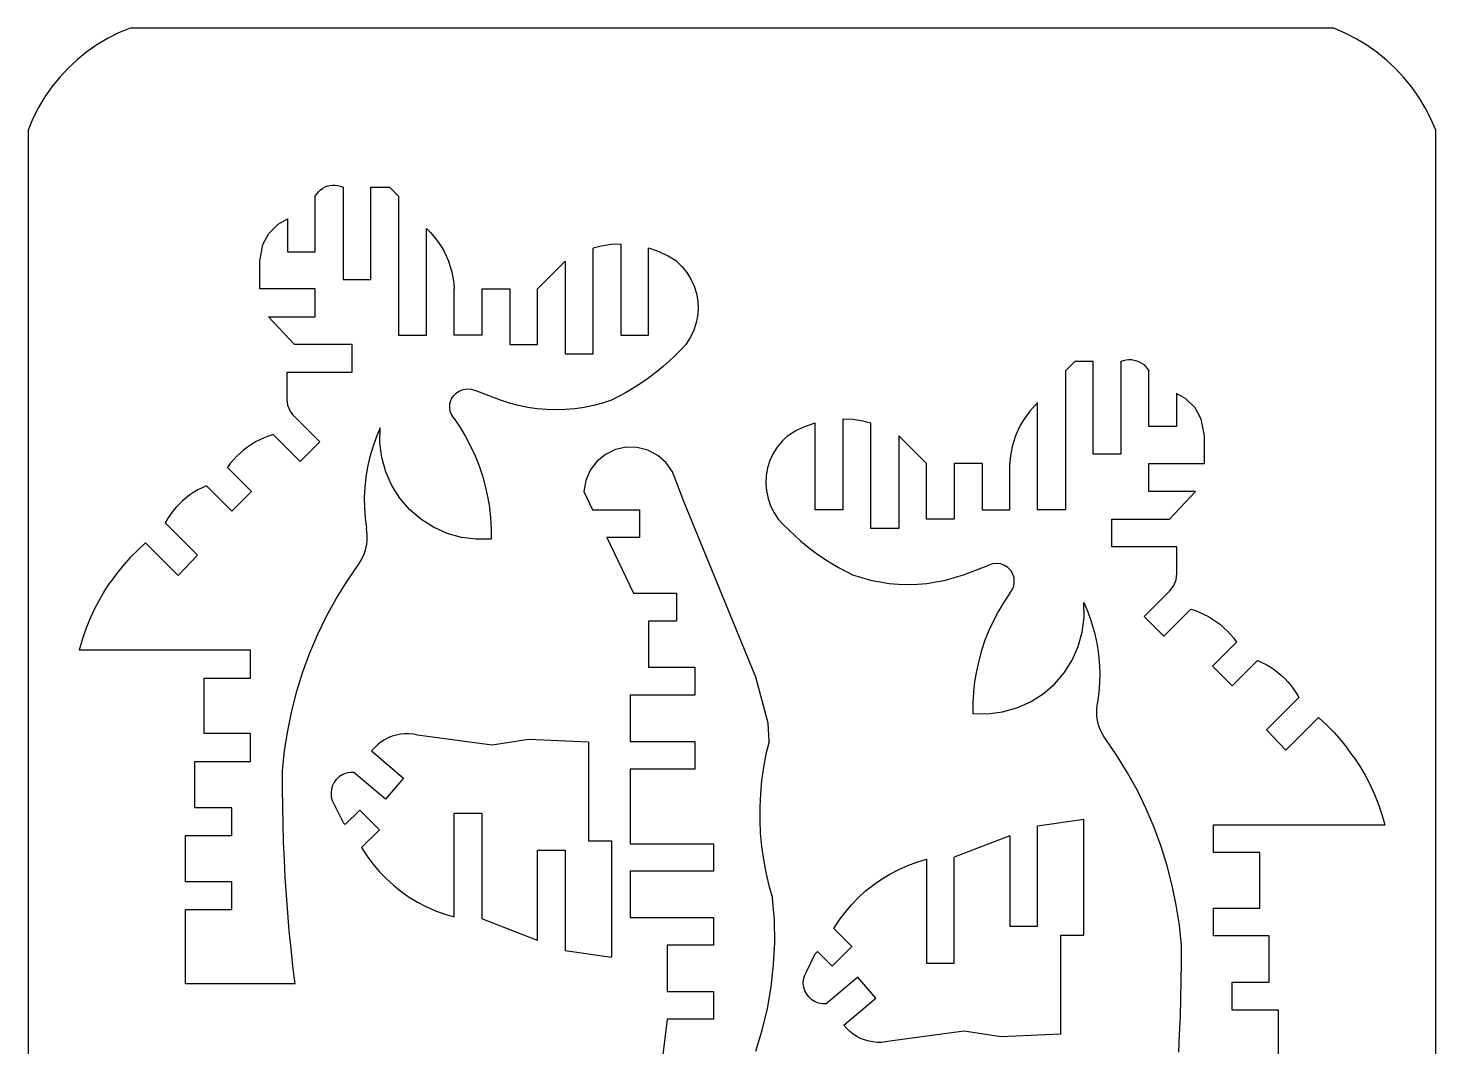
# Model space of a CAD drawing. Extents: x -4.72 to 4.72, y -4.2 to 4.2.
# Drawn here: x -4.724 to -1.829, y 2.067 to 4.162 of the extents above; entities that cross this region are included whole.
import ezdxf

# ---------------------------------------------------------------- set-up
doc = ezdxf.new("R2010")
doc.units = 0
doc.header["$MEASUREMENT"] = 0
doc.layers.get('0').update_dxf_attribs({"linetype": 'CONTINUOUS'})

msp = doc.modelspace()

# ---------------------------------------------------------------- linework, layer by layer
for p, q in [((-4.561, 4.1411), (-4.5829, 4.1281)), ((-4.5383, 4.1526), (-4.561, 4.1411)), ((-4.5148, 4.1624), (-4.5383, 4.1526)), ((-2.0383, 4.1624), (-4.5148, 4.1624)), ((-2.015, 4.1523), (-2.0383, 4.1624)), ((-1.9925, 4.1407), (-2.015, 4.1523)), ((-4.6037, 4.1135), (-4.6235, 4.0975)), ((-4.5829, 4.1281), (-4.6037, 4.1135)), ((-1.9707, 4.1275), (-1.9925, 4.1407)), ((-1.95, 4.1129), (-1.9707, 4.1275)), ((-1.9303, 4.0969), (-1.95, 4.1129)), ((-4.6235, 4.0975), (-4.6421, 4.0802)), ((-1.9117, 4.0795), (-1.9303, 4.0969)), ((-4.6595, 4.0615), (-4.6755, 4.0418)), ((-4.6421, 4.0802), (-4.6595, 4.0615)), ((-1.8944, 4.061), (-1.9117, 4.0795)), ((-1.8783, 4.0412), (-1.8944, 4.061)), ((-4.6755, 4.0418), (-4.69, 4.0209)), ((-1.8637, 4.0205), (-1.8783, 4.0412)), ((-4.7031, 3.999), (-4.7146, 3.9763)), ((-4.69, 4.0209), (-4.7031, 3.999)), ((-1.8505, 3.9988), (-1.8637, 4.0205)), ((-1.8389, 3.9762), (-1.8505, 3.9988)), ((-4.7146, 3.9763), (-4.7244, 3.9529)), ((-1.8288, 3.9529), (-1.8389, 3.9762)), ((-4.7244, 3.9529), (-4.7244, -3.991)), ((-1.8288, -3.991), (-1.8288, 3.9529)), ((-4.1309, 3.8213), (-4.1275, 3.8256)), ((-4.1275, 3.8256), (-4.1235, 3.8295)), ((-4.1235, 3.8295), (-4.119, 3.8328)), ((-4.1142, 3.8355), (-4.119, 3.8328)), ((-4.1091, 3.8376), (-4.1142, 3.8355)), ((-4.1091, 3.8376), (-4.1037, 3.839)), ((-4.1037, 3.839), (-4.0982, 3.8397)), ((-4.0982, 3.8397), (-4.0927, 3.8397)), ((-4.0927, 3.8397), (-4.0872, 3.8391)), ((-4.0872, 3.8391), (-4.0818, 3.8377)), ((-4.0818, 3.8377), (-4.0767, 3.8357)), ((-4.0767, 3.8357), (-4.0767, 3.6452)), ((-4.0195, 3.8357), (-3.9814, 3.8357)), ((-4.0195, 3.6452), (-4.0195, 3.8357)), ((-3.9814, 3.8357), (-3.9624, 3.8166)), ((-4.1338, 3.8166), (-4.1309, 3.8213)), ((-4.1338, 3.7023), (-4.1338, 3.8166)), ((-3.9624, 3.8166), (-3.9624, 3.5309)), ((-4.21, 3.7595), (-4.191, 3.7704)), ((-4.191, 3.7704), (-4.191, 3.7023)), ((-4.2418, 3.7175), (-4.2291, 3.7404)), ((-4.2291, 3.7404), (-4.21, 3.7595)), ((-3.9053, 3.5309), (-3.9053, 3.7506)), ((-3.9053, 3.7506), (-3.897, 3.7423)), ((-3.897, 3.7423), (-3.8892, 3.7336)), ((-4.2481, 3.6833), (-4.2418, 3.7175)), ((-3.8892, 3.7336), (-3.8821, 3.7243)), ((-3.8821, 3.7243), (-3.8755, 3.7146)), ((-3.8755, 3.7146), (-3.8696, 3.7045)), ((-3.5454, 3.7142), (-3.5624, 3.7099)), ((-3.5624, 3.4928), (-3.5624, 3.7099)), ((-3.5254, 3.7172), (-3.5454, 3.7142)), ((-3.5052, 3.7182), (-3.5254, 3.7172)), ((-3.5052, 3.7182), (-3.5052, 3.5309)), ((-3.4481, 3.5309), (-3.4481, 3.7099)), ((-3.4454, 3.7092), (-3.4481, 3.7099)), ((-3.4264, 3.7024), (-3.4454, 3.7092)), ((-4.2481, 3.6261), (-4.2481, 3.6833)), ((-4.191, 3.7023), (-4.1338, 3.7023)), ((-3.8696, 3.7045), (-3.8644, 3.694)), ((-3.8644, 3.694), (-3.8599, 3.6832)), ((-3.8599, 3.6832), (-3.856, 3.6721)), ((-3.6767, 3.6261), (-3.6195, 3.6833)), ((-3.6195, 3.6833), (-3.6195, 3.4928)), ((-3.4082, 3.6937), (-3.4264, 3.7024)), ((-3.3909, 3.6833), (-3.4082, 3.6937)), ((-3.3909, 3.6833), (-3.3795, 3.6723)), ((-3.856, 3.6721), (-3.8529, 3.6608)), ((-3.8529, 3.6608), (-3.8506, 3.6494)), ((-3.8506, 3.6494), (-3.849, 3.6378)), ((-3.3795, 3.6723), (-3.3695, 3.66)), ((-3.3695, 3.66), (-3.3611, 3.6465)), ((-4.1338, 3.6261), (-4.2481, 3.6261)), ((-4.1338, 3.569), (-4.1338, 3.6261)), ((-4.0767, 3.6452), (-4.0195, 3.6452)), ((-3.849, 3.6378), (-3.8481, 3.6261)), ((-3.8481, 3.5309), (-3.8481, 3.6261)), ((-3.791, 3.6261), (-3.7338, 3.6261)), ((-3.791, 3.6261), (-3.791, 3.5309)), ((-3.7338, 3.6261), (-3.7338, 3.5118)), ((-3.6767, 3.5118), (-3.6767, 3.6261)), ((-3.3611, 3.6465), (-3.3546, 3.6321)), ((-3.3546, 3.6321), (-3.3499, 3.617)), ((-3.3499, 3.617), (-3.3471, 3.6013)), ((-3.3471, 3.6013), (-3.3464, 3.5855)), ((-4.23, 3.569), (-4.1338, 3.569)), ((-4.23, 3.569), (-4.1762, 3.5118)), ((-3.3477, 3.5697), (-3.3509, 3.5542)), ((-3.3464, 3.5855), (-3.3477, 3.5697)), ((-3.3561, 3.5392), (-3.3631, 3.525)), ((-3.3509, 3.5542), (-3.3561, 3.5392)), ((-4.0576, 3.5118), (-4.1762, 3.5118)), ((-4.0576, 3.4547), (-4.0576, 3.5118)), ((-3.9624, 3.5309), (-3.9053, 3.5309)), ((-3.791, 3.5309), (-3.8481, 3.5309)), ((-3.7338, 3.5118), (-3.6767, 3.5118)), ((-3.5052, 3.5309), (-3.4481, 3.5309)), ((-3.3719, 3.5118), (-3.3827, 3.5001)), ((-3.3631, 3.525), (-3.3719, 3.5118)), ((-3.6195, 3.4928), (-3.5624, 3.4928)), ((-3.4056, 3.4778), (-3.4176, 3.4672)), ((-3.394, 3.4888), (-3.4056, 3.4778)), ((-3.3827, 3.5001), (-3.394, 3.4888)), ((-2.5717, 3.4766), (-2.5908, 3.4576)), ((-2.5336, 3.4766), (-2.5717, 3.4766)), ((-2.5336, 3.2861), (-2.5336, 3.4766)), ((-2.4765, 3.4766), (-2.4714, 3.4787)), ((-2.4765, 3.4766), (-2.4765, 3.2861)), ((-2.4714, 3.4787), (-2.466, 3.48)), ((-2.466, 3.48), (-2.4605, 3.4807)), ((-2.4605, 3.4807), (-2.455, 3.4807)), ((-2.455, 3.4807), (-2.4495, 3.4799)), ((-2.4495, 3.4799), (-2.4441, 3.4785)), ((-2.4441, 3.4785), (-2.439, 3.4765)), ((-2.439, 3.4765), (-2.4342, 3.4737)), ((-4.1919, 3.4547), (-4.0576, 3.4547)), ((-4.1919, 3.3989), (-4.1919, 3.4547)), ((-3.4425, 3.4473), (-3.4554, 3.4379)), ((-3.4299, 3.4571), (-3.4425, 3.4473)), ((-3.4176, 3.4672), (-3.4299, 3.4571)), ((-2.5908, 3.4576), (-2.5908, 3.1718)), ((-2.4342, 3.4737), (-2.4297, 3.4704)), ((-2.4297, 3.4704), (-2.4257, 3.4666)), ((-2.4257, 3.4666), (-2.4223, 3.4623)), ((-2.4223, 3.4623), (-2.4193, 3.4576)), ((-2.4193, 3.3433), (-2.4193, 3.4576)), ((-3.8372, 3.4166), (-3.8293, 3.4196)), ((-3.8293, 3.4196), (-3.821, 3.4207)), ((-3.821, 3.4207), (-3.8127, 3.4198)), ((-3.8127, 3.4198), (-3.8047, 3.4171)), ((-3.7528, 3.3975), (-3.8047, 3.4171)), ((-3.4822, 3.4204), (-3.4959, 3.4123)), ((-3.4687, 3.4289), (-3.4822, 3.4204)), ((-3.4554, 3.4379), (-3.4687, 3.4289)), ((-4.19, 3.3867), (-4.1919, 3.3989)), ((-3.8573, 3.3824), (-3.8567, 3.3907)), ((-3.8567, 3.3907), (-3.8542, 3.3987)), ((-3.8542, 3.3987), (-3.8499, 3.4059)), ((-3.8499, 3.4059), (-3.8442, 3.412)), ((-3.8442, 3.412), (-3.8372, 3.4166)), ((-3.7344, 3.3914), (-3.7528, 3.3975)), ((-3.7156, 3.3865), (-3.7344, 3.3914)), ((-3.5427, 3.3914), (-3.5615, 3.3865)), ((-3.5243, 3.3975), (-3.5427, 3.3914)), ((-3.51, 3.4047), (-3.5243, 3.3975)), ((-3.4959, 3.4123), (-3.51, 3.4047)), ((-2.648, 3.3916), (-2.6562, 3.3833)), ((-2.648, 3.1718), (-2.648, 3.3916)), ((-2.3622, 3.4114), (-2.3622, 3.3433)), ((-2.3431, 3.4004), (-2.3622, 3.4114)), ((-2.3241, 3.3814), (-2.3431, 3.4004)), ((-4.1854, 3.3752), (-4.19, 3.3867)), ((-4.1782, 3.3651), (-4.1854, 3.3752)), ((-4.1246, 3.3115), (-4.1782, 3.3651)), ((-3.856, 3.3741), (-3.8573, 3.3824)), ((-3.8529, 3.3663), (-3.856, 3.3741)), ((-3.8481, 3.3594), (-3.8529, 3.3663)), ((-3.8481, 3.3594), (-3.8358, 3.3412)), ((-3.6966, 3.3826), (-3.7156, 3.3865)), ((-3.6773, 3.3798), (-3.6966, 3.3826)), ((-3.658, 3.3781), (-3.6773, 3.3798)), ((-3.6385, 3.3775), (-3.658, 3.3781)), ((-3.6191, 3.3781), (-3.6385, 3.3775)), ((-3.5998, 3.3798), (-3.6191, 3.3781)), ((-3.5805, 3.3826), (-3.5998, 3.3798)), ((-3.5615, 3.3865), (-3.5805, 3.3826)), ((-3.048, 3.1718), (-3.048, 3.3591)), ((-3.048, 3.3591), (-3.0278, 3.3581)), ((-2.6711, 3.3653), (-2.6777, 3.3555)), ((-2.664, 3.3745), (-2.6711, 3.3653)), ((-2.6562, 3.3833), (-2.664, 3.3745)), ((-2.3114, 3.3585), (-2.3241, 3.3814)), ((-4.0005, 3.3404), (-4.0087, 3.3209)), ((-4.001, 3.3097), (-4.0005, 3.3404)), ((-3.8358, 3.3412), (-3.8245, 3.3224)), ((-3.1623, 3.3242), (-3.145, 3.3347)), ((-3.145, 3.3347), (-3.1268, 3.3434)), ((-3.1268, 3.3434), (-3.1078, 3.3502)), ((-3.1078, 3.3502), (-3.1052, 3.3509)), ((-3.1052, 3.1718), (-3.1052, 3.3509)), ((-3.0278, 3.3581), (-3.0078, 3.3551)), ((-3.0078, 3.3551), (-2.9908, 3.3509)), ((-2.9908, 3.1337), (-2.9908, 3.3509)), ((-2.6888, 3.335), (-2.6933, 3.3242)), ((-2.6836, 3.3454), (-2.6888, 3.335)), ((-2.6777, 3.3555), (-2.6836, 3.3454)), ((-2.3622, 3.3433), (-2.4193, 3.3433)), ((-2.305, 3.3242), (-2.3114, 3.3585)), ((-4.2651, 3.3063), (-4.2733, 3.3008)), ((-4.2567, 3.3114), (-4.2651, 3.3063)), ((-4.2479, 3.3159), (-4.2567, 3.3114)), ((-4.239, 3.32), (-4.2479, 3.3159)), ((-4.2298, 3.3235), (-4.239, 3.32)), ((-4.2204, 3.3265), (-4.2298, 3.3235)), ((-4.165, 3.2711), (-4.2204, 3.3265)), ((-4.165, 3.2711), (-4.1246, 3.3115)), ((-4.0087, 3.3209), (-4.0157, 3.301)), ((-3.9971, 3.2792), (-4.001, 3.3097)), ((-3.8245, 3.3224), (-3.8143, 3.3029)), ((-3.8143, 3.3029), (-3.805, 3.283)), ((-3.1737, 3.3133), (-3.1837, 3.3009)), ((-3.1623, 3.3242), (-3.1737, 3.3133)), ((-2.8766, 3.2671), (-2.9337, 3.3242)), ((-2.9337, 3.3242), (-2.9337, 3.1337)), ((-2.7003, 3.3018), (-2.7026, 3.2903)), ((-2.6972, 3.3131), (-2.7003, 3.3018)), ((-2.6933, 3.3242), (-2.6972, 3.3131)), ((-2.305, 3.2671), (-2.305, 3.3242)), ((-4.3023, 3.2744), (-4.3086, 3.2668)), ((-4.2956, 3.2816), (-4.3023, 3.2744)), ((-4.2885, 3.2884), (-4.2956, 3.2816)), ((-4.2811, 3.2948), (-4.2885, 3.2884)), ((-4.2733, 3.3008), (-4.2811, 3.2948)), ((-4.0216, 3.2807), (-4.0263, 3.2601)), ((-4.0157, 3.301), (-4.0216, 3.2807)), ((-3.9888, 3.2497), (-3.9971, 3.2792)), ((-3.805, 3.283), (-3.7969, 3.2626)), ((-3.537, 3.2858), (-3.5545, 3.2713)), ((-3.5165, 3.2957), (-3.537, 3.2858)), ((-3.4943, 3.3006), (-3.5165, 3.2957)), ((-3.4715, 3.3002), (-3.4943, 3.3006)), ((-3.4495, 3.2945), (-3.4715, 3.3002)), ((-3.4294, 3.2838), (-3.4495, 3.2945)), ((-3.4123, 3.2688), (-3.4294, 3.2838)), ((-3.1986, 3.273), (-3.2033, 3.2579)), ((-3.1921, 3.2875), (-3.1986, 3.273)), ((-3.1837, 3.3009), (-3.1921, 3.2875)), ((-2.7042, 3.2787), (-2.7051, 3.2671)), ((-2.7026, 3.2903), (-2.7042, 3.2787)), ((-2.4765, 3.2861), (-2.5336, 3.2861)), ((-4.3086, 3.2668), (-4.3144, 3.2589)), ((-4.2649, 3.2093), (-4.3144, 3.2589)), ((-4.0263, 3.2601), (-4.0297, 3.2392)), ((-3.9763, 3.2216), (-3.9888, 3.2497)), ((-3.7969, 3.2626), (-3.7899, 3.2418)), ((-3.5683, 3.2532), (-3.5774, 3.2323)), ((-3.5545, 3.2713), (-3.5683, 3.2532)), ((-3.3993, 3.2501), (-3.4123, 3.2688)), ((-3.3909, 3.229), (-3.3993, 3.2501)), ((-3.2033, 3.2579), (-3.2061, 3.2423)), ((-2.8766, 3.1528), (-2.8766, 3.2671)), ((-2.8194, 3.2671), (-2.8194, 3.1528)), ((-2.7622, 3.2671), (-2.8194, 3.2671)), ((-2.7622, 3.2671), (-2.7622, 3.1718)), ((-2.7051, 3.1718), (-2.7051, 3.2671)), ((-2.4193, 3.2671), (-2.305, 3.2671)), ((-2.4193, 3.2099), (-2.4193, 3.2671)), ((-4.3665, 3.2172), (-4.3751, 3.2128)), ((-4.3575, 3.2212), (-4.3665, 3.2172)), ((-4.3575, 3.2212), (-4.3053, 3.1689)), ((-4.032, 3.2182), (-4.033, 3.1971)), ((-4.0297, 3.2392), (-4.032, 3.2182)), ((-3.9598, 3.1957), (-3.9763, 3.2216)), ((-3.7899, 3.2418), (-3.784, 3.2206)), ((-3.784, 3.2206), (-3.7792, 3.1992)), ((-3.5774, 3.2323), (-3.5814, 3.2099)), ((-3.3757, 3.189), (-3.3909, 3.229)), ((-3.2061, 3.2423), (-3.2068, 3.2265)), ((-3.2068, 3.2265), (-3.2055, 3.2107)), ((-4.4068, 3.1904), (-4.4139, 3.1837)), ((-4.3994, 3.1967), (-4.4068, 3.1904)), ((-4.3916, 3.2025), (-4.3994, 3.1967)), ((-4.3835, 3.2079), (-4.3916, 3.2025)), ((-4.3751, 3.2128), (-4.3835, 3.2079)), ((-4.3053, 3.1689), (-4.2649, 3.2093)), ((-4.033, 3.1971), (-4.0327, 3.176)), ((-3.9398, 3.1725), (-3.9598, 3.1957)), ((-3.7792, 3.1992), (-3.7757, 3.1775)), ((-3.5814, 3.2099), (-3.5633, 3.1718)), ((-3.2275, 2.8278), (-3.3757, 3.189)), ((-3.2055, 3.2107), (-3.2023, 3.1952)), ((-3.2023, 3.1952), (-3.1971, 3.1802)), ((-2.3231, 3.2099), (-2.4193, 3.2099)), ((-2.3231, 3.2099), (-2.377, 3.1528)), ((-4.4326, 3.1613), (-4.4379, 3.1532)), ((-4.4268, 3.1691), (-4.4326, 3.1613)), ((-4.4206, 3.1766), (-4.4268, 3.1691)), ((-4.4139, 3.1837), (-4.4206, 3.1766)), ((-4.0327, 3.176), (-4.0313, 3.1549)), ((-3.9165, 3.1524), (-3.9398, 3.1725)), ((-3.7757, 3.1775), (-3.7732, 3.1557)), ((-3.5633, 3.1718), (-3.4671, 3.1718)), ((-3.4671, 3.1718), (-3.4671, 3.1147)), ((-3.1971, 3.1802), (-3.1901, 3.166)), ((-3.1901, 3.166), (-3.1813, 3.1528)), ((-3.048, 3.1718), (-3.1052, 3.1718)), ((-2.7622, 3.1718), (-2.7051, 3.1718)), ((-2.5908, 3.1718), (-2.648, 3.1718)), ((-4.4379, 3.1532), (-4.4428, 3.1448)), ((-4.3764, 3.0784), (-4.4428, 3.1448)), ((-4.0313, 3.1549), (-4.0286, 3.134)), ((-4.0275, 3.1275), (-4.0286, 3.134)), ((-4.0269, 3.121), (-4.0275, 3.1275)), ((-3.8906, 3.136), (-3.9165, 3.1524)), ((-3.8626, 3.1235), (-3.8906, 3.136)), ((-3.7732, 3.1557), (-3.772, 3.1337)), ((-3.772, 3.1337), (-3.7719, 3.1118)), ((-3.1813, 3.1528), (-3.1705, 3.1411)), ((-3.1705, 3.1411), (-3.1592, 3.1298)), ((-3.1592, 3.1298), (-3.1476, 3.1188)), ((-2.9337, 3.1337), (-2.9908, 3.1337)), ((-2.8194, 3.1528), (-2.8766, 3.1528)), ((-2.4955, 3.1528), (-2.377, 3.1528)), ((-2.4955, 3.0956), (-2.4955, 3.1528)), ((-4.4829, 3.104), (-4.4991, 3.0892)), ((-4.4157, 3.0368), (-4.4829, 3.104)), ((-4.029, 3.0951), (-4.0278, 3.1015)), ((-4.0278, 3.1015), (-4.027, 3.108)), ((-4.027, 3.108), (-4.0268, 3.1145)), ((-4.0268, 3.1145), (-4.0269, 3.121)), ((-3.833, 3.1151), (-3.8626, 3.1235)), ((-3.8026, 3.1112), (-3.833, 3.1151)), ((-3.7719, 3.1118), (-3.8026, 3.1112)), ((-3.4671, 3.1147), (-3.5342, 3.1147)), ((-3.5342, 3.1147), (-3.4791, 3.0004)), ((-3.1476, 3.1188), (-3.1356, 3.1082)), ((-3.1356, 3.1082), (-3.1233, 3.098)), ((-4.5146, 3.0736), (-4.5292, 3.0572)), ((-4.4991, 3.0892), (-4.5146, 3.0736)), ((-4.4157, 3.0368), (-4.3764, 3.0784)), ((-4.0412, 3.0651), (-4.038, 3.0707)), ((-4.038, 3.0707), (-4.0351, 3.0766)), ((-4.0351, 3.0766), (-4.0326, 3.0826)), ((-4.0326, 3.0826), (-4.0306, 3.0888)), ((-4.0306, 3.0888), (-4.029, 3.0951)), ((-3.1233, 3.098), (-3.1107, 3.0882)), ((-3.1107, 3.0882), (-3.0978, 3.0788)), ((-3.0978, 3.0788), (-3.0845, 3.0699)), ((-3.0845, 3.0699), (-3.071, 3.0614)), ((-2.3613, 3.0956), (-2.4955, 3.0956)), ((-2.3613, 3.0399), (-2.3613, 3.0956)), ((-4.5292, 3.0572), (-4.543, 3.0401)), ((-4.0685, 3.0254), (-4.0449, 3.0597)), ((-4.0449, 3.0597), (-4.0412, 3.0651)), ((-3.071, 3.0614), (-3.0573, 3.0533)), ((-3.0573, 3.0533), (-3.0432, 3.0457)), ((-3.0432, 3.0457), (-3.029, 3.0385)), ((-2.8003, 3.0385), (-2.7485, 3.0581)), ((-2.7405, 3.0608), (-2.7485, 3.0581)), ((-2.7322, 3.0616), (-2.7405, 3.0608)), ((-2.7239, 3.0605), (-2.7322, 3.0616)), ((-2.716, 3.0576), (-2.7239, 3.0605)), ((-2.709, 3.053), (-2.716, 3.0576)), ((-2.7033, 3.0469), (-2.709, 3.053)), ((-2.699, 3.0397), (-2.7033, 3.0469)), ((-4.568, 3.004), (-4.556, 3.0224)), ((-4.543, 3.0401), (-4.556, 3.0224)), ((-4.0904, 2.99), (-4.0685, 3.0254)), ((-3.029, 3.0385), (-3.0105, 3.0324)), ((-3.0105, 3.0324), (-2.9917, 3.0274)), ((-2.9917, 3.0274), (-2.9727, 3.0235)), ((-2.9727, 3.0235), (-2.9534, 3.0207)), ((-2.9534, 3.0207), (-2.9341, 3.019)), ((-2.9341, 3.019), (-2.9147, 3.0185)), ((-2.9147, 3.0185), (-2.8952, 3.019)), ((-2.8952, 3.019), (-2.8759, 3.0207)), ((-2.8759, 3.0207), (-2.8566, 3.0235)), ((-2.8566, 3.0235), (-2.8376, 3.0274)), ((-2.8376, 3.0274), (-2.8188, 3.0324)), ((-2.8188, 3.0324), (-2.8003, 3.0385)), ((-2.7003, 3.0073), (-2.6972, 3.015)), ((-2.6965, 3.0317), (-2.699, 3.0397)), ((-2.6972, 3.015), (-2.6959, 3.0233)), ((-2.6959, 3.0233), (-2.6965, 3.0317)), ((-2.375, 3.006), (-2.3678, 3.0161)), ((-2.3678, 3.0161), (-2.3632, 3.0276)), ((-2.3632, 3.0276), (-2.3613, 3.0399)), ((-4.579, 2.985), (-4.5892, 2.9655)), ((-4.568, 3.004), (-4.579, 2.985)), ((-4.1105, 2.9535), (-4.0904, 2.99)), ((-3.4791, 3.0004), (-3.3909, 3.0004)), ((-3.3909, 3.0004), (-3.3909, 2.9432)), ((-2.7051, 3.0004), (-2.7174, 2.9822)), ((-2.7051, 3.0004), (-2.7003, 3.0073)), ((-2.4286, 2.9525), (-2.375, 3.006)), ((-4.5892, 2.9655), (-4.5983, 2.9455)), ((-2.7287, 2.9633), (-2.7389, 2.9439)), ((-2.7174, 2.9822), (-2.7287, 2.9633)), ((-2.5527, 2.9813), (-2.5445, 2.9619)), ((-2.5522, 2.9506), (-2.5527, 2.9813)), ((-2.5445, 2.9619), (-2.5375, 2.9419)), ((-2.3882, 2.9121), (-2.3328, 2.9675)), ((-2.3328, 2.9675), (-2.3234, 2.9645)), ((-2.3234, 2.9645), (-2.3142, 2.9609)), ((-2.3142, 2.9609), (-2.3053, 2.9569)), ((-2.3053, 2.9569), (-2.2965, 2.9523)), ((-4.6064, 2.9251), (-4.6134, 2.9043)), ((-4.5983, 2.9455), (-4.6064, 2.9251)), ((-4.1287, 2.916), (-4.1105, 2.9535)), ((-3.3909, 2.9432), (-3.4481, 2.9432)), ((-3.4481, 2.9432), (-3.4481, 2.848)), ((-2.7389, 2.9439), (-2.7482, 2.924)), ((-2.5561, 2.9202), (-2.5522, 2.9506)), ((-2.5375, 2.9419), (-2.5316, 2.9216)), ((-2.3882, 2.9121), (-2.4286, 2.9525)), ((-2.2965, 2.9523), (-2.2881, 2.9473)), ((-2.2881, 2.9473), (-2.2799, 2.9418)), ((-2.2799, 2.9418), (-2.2721, 2.9358)), ((-2.2721, 2.9358), (-2.2647, 2.9294)), ((-2.2647, 2.9294), (-2.2576, 2.9226)), ((-4.6134, 2.9043), (-4.6194, 2.8832)), ((-4.1451, 2.8777), (-4.1287, 2.916)), ((-2.7563, 2.9036), (-2.7633, 2.8827)), ((-2.7482, 2.924), (-2.7563, 2.9036)), ((-2.5644, 2.8906), (-2.5561, 2.9202)), ((-2.5316, 2.9216), (-2.5269, 2.901)), ((-2.5269, 2.901), (-2.5235, 2.8802)), ((-2.2883, 2.8503), (-2.2388, 2.8998)), ((-2.2576, 2.9226), (-2.2509, 2.9153)), ((-2.2509, 2.9153), (-2.2446, 2.9078)), ((-2.2446, 2.9078), (-2.2388, 2.8998)), ((-4.2672, 2.8832), (-4.6194, 2.8832)), ((-4.2672, 2.826), (-4.2672, 2.8832)), ((-4.1594, 2.8386), (-4.1451, 2.8777)), ((-2.7633, 2.8827), (-2.7692, 2.8616)), ((-2.5769, 2.8626), (-2.5644, 2.8906)), ((-2.5235, 2.8802), (-2.5212, 2.8592)), ((-4.1718, 2.7989), (-4.1594, 2.8386)), ((-3.4481, 2.848), (-3.3528, 2.848)), ((-3.3528, 2.848), (-3.3528, 2.7908)), ((-2.774, 2.8401), (-2.7775, 2.8185)), ((-2.7692, 2.8616), (-2.774, 2.8401)), ((-2.5934, 2.8367), (-2.5769, 2.8626)), ((-2.5212, 2.8592), (-2.5202, 2.8381)), ((-2.5202, 2.8381), (-2.5205, 2.817)), ((-2.2479, 2.8099), (-2.2883, 2.8503)), ((-2.1957, 2.8621), (-2.2479, 2.8099)), ((-2.1957, 2.8621), (-2.1867, 2.8582)), ((-2.1867, 2.8582), (-2.1781, 2.8538)), ((-2.1781, 2.8538), (-2.1697, 2.8489)), ((-2.1697, 2.8489), (-2.1616, 2.8435)), ((-2.1616, 2.8435), (-2.1538, 2.8376)), ((-4.3624, 2.7117), (-4.3624, 2.826)), ((-4.3624, 2.826), (-4.2672, 2.826)), ((-3.2019, 2.7333), (-3.2275, 2.8278)), ((-2.7775, 2.8185), (-2.78, 2.7966)), ((-2.6367, 2.7934), (-2.6134, 2.8135)), ((-2.6134, 2.8135), (-2.5934, 2.8367)), ((-2.5205, 2.817), (-2.5219, 2.7959)), ((-2.1538, 2.8376), (-2.1464, 2.8314)), ((-2.1464, 2.8314), (-2.1393, 2.8247)), ((-2.1393, 2.8247), (-2.1326, 2.8176)), ((-2.1326, 2.8176), (-2.1264, 2.8101)), ((-2.1264, 2.8101), (-2.1206, 2.8023)), ((-4.1822, 2.7585), (-4.1718, 2.7989)), ((-3.4861, 2.7908), (-3.4861, 2.6956)), ((-3.3528, 2.7908), (-3.4861, 2.7908)), ((-2.78, 2.7966), (-2.7812, 2.7747)), ((-2.6626, 2.7769), (-2.6367, 2.7934)), ((-2.5219, 2.7959), (-2.5246, 2.7749)), ((-2.1768, 2.7193), (-2.1104, 2.7857)), ((-2.1206, 2.8023), (-2.1153, 2.7941)), ((-2.1153, 2.7941), (-2.1104, 2.7857)), ((-4.1905, 2.7177), (-4.1822, 2.7585)), ((-2.7812, 2.7747), (-2.7813, 2.7527)), ((-2.7813, 2.7527), (-2.7506, 2.7522)), ((-2.7506, 2.7522), (-2.7202, 2.7561)), ((-2.7202, 2.7561), (-2.6906, 2.7644)), ((-2.6906, 2.7644), (-2.6626, 2.7769)), ((-2.5264, 2.7555), (-2.5263, 2.762)), ((-2.5262, 2.749), (-2.5264, 2.7555)), ((-2.5263, 2.762), (-2.5257, 2.7685)), ((-2.5257, 2.7685), (-2.5246, 2.7749)), ((-3.2004, 2.6956), (-3.2019, 2.7333)), ((-2.5254, 2.7425), (-2.5262, 2.749)), ((-2.5242, 2.7361), (-2.5254, 2.7425)), ((-2.5226, 2.7298), (-2.5242, 2.7361)), ((-2.5206, 2.7236), (-2.5226, 2.7298)), ((-2.5181, 2.7175), (-2.5206, 2.7236)), ((-2.1375, 2.6778), (-2.0703, 2.745)), ((-2.0703, 2.745), (-2.0541, 2.7302)), ((-2.0541, 2.7302), (-2.0386, 2.7146)), ((-4.2672, 2.7117), (-4.3624, 2.7117)), ((-4.2672, 2.6546), (-4.2672, 2.7117)), ((-4.1968, 2.6766), (-4.1905, 2.7177)), ((-3.9988, 2.6941), (-4.0058, 2.6887)), ((-3.9914, 2.6988), (-3.9988, 2.6941)), ((-3.9836, 2.7029), (-3.9914, 2.6988)), ((-3.9754, 2.7061), (-3.9836, 2.7029)), ((-3.9669, 2.7086), (-3.9754, 2.7061)), ((-3.9583, 2.7103), (-3.9669, 2.7086)), ((-3.9495, 2.7111), (-3.9583, 2.7103)), ((-3.9407, 2.7111), (-3.9495, 2.7111)), ((-3.9319, 2.7103), (-3.9407, 2.7111)), ((-3.9233, 2.7087), (-3.9319, 2.7103)), ((-3.7702, 2.6881), (-3.9233, 2.7087)), ((-3.6949, 2.6996), (-3.7702, 2.6881)), ((-3.5719, 2.694), (-3.6949, 2.6996)), ((-3.5719, 2.694), (-3.5719, 2.4909)), ((-3.4861, 2.6956), (-3.3528, 2.6956)), ((-3.3528, 2.6956), (-3.3528, 2.6384)), ((-3.2004, 2.6956), (-3.2068, 2.6691)), ((-2.5152, 2.7117), (-2.5181, 2.7175)), ((-2.512, 2.706), (-2.5152, 2.7117)), ((-2.5083, 2.7006), (-2.512, 2.706)), ((-2.4847, 2.6663), (-2.5083, 2.7006)), ((-2.1375, 2.6778), (-2.1768, 2.7193)), ((-2.0386, 2.7146), (-2.024, 2.6982)), ((-2.024, 2.6982), (-2.0102, 2.6811)), ((-4.201, 2.6351), (-4.1968, 2.6766)), ((-4.0122, 2.6826), (-4.018, 2.676)), ((-4.018, 2.676), (-3.9524, 2.6203)), ((-4.0058, 2.6887), (-4.0122, 2.6826)), ((-3.2068, 2.6691), (-3.2119, 2.6424)), ((-2.4628, 2.6309), (-2.4847, 2.6663)), ((-1.9972, 2.6633), (-2.0102, 2.6811)), ((-4.3815, 2.5593), (-4.3815, 2.6546)), ((-4.3815, 2.6546), (-4.2672, 2.6546)), ((-4.2011, 2.5985), (-4.201, 2.6351)), ((-3.4861, 2.6384), (-3.4861, 2.4851)), ((-3.3528, 2.6384), (-3.4861, 2.6384)), ((-3.2119, 2.6424), (-3.2157, 2.6154)), ((-1.9972, 2.6633), (-1.9852, 2.645)), ((-1.9852, 2.645), (-1.9742, 2.626)), ((-4.0946, 2.612), (-4.0982, 2.605)), ((-4.0898, 2.6182), (-4.0946, 2.612)), ((-4.084, 2.6234), (-4.0898, 2.6182)), ((-4.0773, 2.6275), (-4.084, 2.6234)), ((-4.07, 2.6304), (-4.0773, 2.6275)), ((-4.0623, 2.6318), (-4.07, 2.6304)), ((-4.0544, 2.6319), (-4.0623, 2.6318)), ((-3.9894, 2.5768), (-4.0544, 2.6319)), ((-3.9524, 2.6203), (-3.9894, 2.5768)), ((-3.2157, 2.6154), (-3.2183, 2.5883)), ((-2.4427, 2.5944), (-2.4628, 2.6309)), ((-1.9742, 2.626), (-1.964, 2.6065)), ((-1.964, 2.6065), (-1.9549, 2.5865)), ((-4.2008, 2.562), (-4.2011, 2.5985)), ((-4.1005, 2.5975), (-4.1014, 2.5897)), ((-4.1014, 2.5897), (-4.1009, 2.5819)), ((-4.1009, 2.5819), (-4.099, 2.5742)), ((-4.0982, 2.605), (-4.1005, 2.5975)), ((-3.2183, 2.5883), (-3.2196, 2.5611)), ((-2.4245, 2.557), (-2.4427, 2.5944)), ((-1.9549, 2.5865), (-1.9468, 2.5661)), ((-4.3053, 2.5593), (-4.3815, 2.5593)), ((-4.3053, 2.5022), (-4.3053, 2.5593)), ((-4.2001, 2.5254), (-4.2008, 2.562)), ((-4.099, 2.5742), (-4.0958, 2.5671)), ((-4.0958, 2.5671), (-4.0767, 2.529)), ((-4.0422, 2.5543), (-4.0721, 2.5244)), ((-4.0422, 2.5543), (-4.0018, 2.5139)), ((-3.2196, 2.5611), (-3.2196, 2.5339)), ((-2.4081, 2.5187), (-2.4245, 2.557)), ((-1.9468, 2.5661), (-1.9398, 2.5453)), ((-4.1989, 2.4889), (-4.2001, 2.5254)), ((-4.0767, 2.529), (-4.0721, 2.5244)), ((-3.8481, 2.3346), (-3.8481, 2.5481)), ((-3.8481, 2.5481), (-3.791, 2.5481)), ((-3.791, 2.5481), (-3.791, 2.3304)), ((-3.2196, 2.5339), (-3.2184, 2.5067)), ((-2.648, 2.522), (-2.5527, 2.5359)), ((-2.648, 2.3159), (-2.648, 2.522)), ((-2.5527, 2.2969), (-2.5527, 2.5359)), ((-2.286, 2.467), (-2.286, 2.5241)), ((-2.286, 2.5241), (-1.9338, 2.5241)), ((-1.9398, 2.5453), (-1.9338, 2.5241)), ((-4.4005, 2.5022), (-4.3053, 2.5022)), ((-4.4005, 2.4069), (-4.4005, 2.5022)), ((-4.0018, 2.5139), (-4.0385, 2.4771)), ((-3.5719, 2.4909), (-3.5243, 2.4909)), ((-3.5243, 2.4909), (-3.5243, 2.2519)), ((-3.2184, 2.5067), (-3.2158, 2.4796)), ((-2.7051, 2.5014), (-2.8194, 2.4574)), ((-2.7051, 2.5014), (-2.7051, 2.3159)), ((-2.3938, 2.4796), (-2.4081, 2.5187)), ((-4.1974, 2.4523), (-4.1989, 2.4889)), ((-4.0385, 2.4771), (-4.0275, 2.46)), ((-3.6767, 2.4719), (-3.6195, 2.4719)), ((-3.6767, 2.2864), (-3.6767, 2.4719)), ((-3.6195, 2.4719), (-3.6195, 2.2658)), ((-3.4861, 2.4851), (-3.3147, 2.4851)), ((-3.3147, 2.4851), (-3.3147, 2.4289)), ((-3.2158, 2.4796), (-3.212, 2.4526)), ((-2.3814, 2.4398), (-2.3938, 2.4796)), ((-2.1907, 2.467), (-2.286, 2.467)), ((-2.1907, 2.3527), (-2.1907, 2.467)), ((-4.1955, 2.4158), (-4.1974, 2.4523)), ((-4.0275, 2.46), (-4.0154, 2.4437)), ((-4.0154, 2.4437), (-4.0023, 2.4281)), ((-3.212, 2.4526), (-3.207, 2.4258)), ((-2.9337, 2.4323), (-2.9151, 2.4405)), ((-2.9151, 2.4405), (-2.8961, 2.4474)), ((-2.8961, 2.4474), (-2.8766, 2.4532)), ((-2.8766, 2.4532), (-2.8766, 2.2397)), ((-2.8194, 2.2397), (-2.8194, 2.4574)), ((-2.371, 2.3995), (-2.3814, 2.4398)), ((-4.3053, 2.4069), (-4.4005, 2.4069)), ((-4.3053, 2.3498), (-4.3053, 2.4069)), ((-4.1931, 2.3793), (-4.1955, 2.4158)), ((-4.0023, 2.4281), (-3.9882, 2.4135)), ((-3.9882, 2.4135), (-3.9732, 2.3998)), ((-3.4861, 2.4289), (-3.4861, 2.3336)), ((-3.3147, 2.4289), (-3.4861, 2.4289)), ((-3.207, 2.4258), (-3.2006, 2.3993)), ((-2.9858, 2.4007), (-2.9692, 2.4123)), ((-2.9692, 2.4123), (-2.9518, 2.4229)), ((-2.9518, 2.4229), (-2.9337, 2.4323)), ((-4.1904, 2.3429), (-4.1931, 2.3793)), ((-3.9732, 2.3998), (-3.9574, 2.3871)), ((-3.9574, 2.3871), (-3.9407, 2.3754)), ((-3.9407, 2.3754), (-3.9233, 2.3649)), ((-3.2006, 2.3993), (-3.1931, 2.3732)), ((-3.0167, 2.3743), (-3.0017, 2.388)), ((-3.0017, 2.388), (-2.9858, 2.4007)), ((-2.3627, 2.3587), (-2.371, 2.3995)), ((-4.4005, 2.1974), (-4.4005, 2.3498)), ((-4.4005, 2.3498), (-4.3053, 2.3498)), ((-3.9233, 2.3649), (-3.9053, 2.3555)), ((-3.9053, 2.3555), (-3.8867, 2.3473)), ((-3.8867, 2.3473), (-3.8676, 2.3404)), ((-3.1895, 2.3277), (-3.1931, 2.3732)), ((-3.0439, 2.3441), (-3.0308, 2.3596)), ((-3.0308, 2.3596), (-3.0167, 2.3743)), ((-2.3564, 2.3175), (-2.3627, 2.3587)), ((-2.286, 2.2955), (-2.286, 2.3527)), ((-2.286, 2.3527), (-2.1907, 2.3527)), ((-4.1872, 2.3064), (-4.1904, 2.3429)), ((-3.8676, 2.3404), (-3.8481, 2.3346)), ((-3.6767, 2.2864), (-3.791, 2.3304)), ((-3.4861, 2.3336), (-3.3147, 2.3336)), ((-3.3147, 2.3336), (-3.3147, 2.2765)), ((-3.1888, 2.2821), (-3.1895, 2.3277)), ((-3.0669, 2.3107), (-3.056, 2.3278)), ((-3.056, 2.3278), (-3.0439, 2.3441)), ((-2.3522, 2.2761), (-2.3564, 2.3175)), ((-4.1837, 2.27), (-4.1872, 2.3064)), ((-3.0302, 2.2739), (-3.0669, 2.3107)), ((-2.7051, 2.3159), (-2.648, 2.3159)), ((-2.6003, 2.2969), (-2.5527, 2.2969)), ((-2.6003, 2.0937), (-2.6003, 2.2969)), ((-2.1717, 2.2955), (-2.286, 2.2955)), ((-2.1717, 2.2003), (-2.1717, 2.2955)), ((-4.1797, 2.2337), (-4.1837, 2.27)), ((-3.6195, 2.2658), (-3.5243, 2.2519)), ((-3.4099, 2.2765), (-3.4099, 2.1812)), ((-3.3147, 2.2765), (-3.4099, 2.2765)), ((-3.191, 2.2366), (-3.1888, 2.2821)), ((-3.1242, 2.2207), (-3.1052, 2.2588)), ((-3.1052, 2.2588), (-3.1005, 2.2634)), ((-3.0706, 2.2335), (-3.1005, 2.2634)), ((-3.0706, 2.2335), (-3.0302, 2.2739)), ((-2.3521, 2.2395), (-2.3522, 2.2761)), ((-4.1753, 2.1974), (-4.1797, 2.2337)), ((-3.196, 2.1912), (-3.191, 2.2366)), ((-2.8766, 2.2397), (-2.8194, 2.2397)), ((-2.3524, 2.2029), (-2.3521, 2.2395)), ((-3.1299, 2.1981), (-3.1293, 2.2059)), ((-3.1293, 2.2059), (-3.1274, 2.2135)), ((-3.1274, 2.2135), (-3.1242, 2.2207)), ((-3.0179, 2.211), (-3.0829, 2.1559)), ((-2.9809, 2.1675), (-3.0179, 2.211)), ((-2.3531, 2.1664), (-2.3524, 2.2029)), ((-4.1753, 2.1974), (-4.4005, 2.1974)), ((-3.4099, 2.1812), (-3.3147, 2.1812)), ((-3.3147, 2.1812), (-3.3147, 2.1241)), ((-3.2038, 2.1463), (-3.196, 2.1912)), ((-3.1289, 2.1903), (-3.1299, 2.1981)), ((-3.1267, 2.1828), (-3.1289, 2.1903)), ((-3.123, 2.1758), (-3.1267, 2.1828)), ((-3.1182, 2.1696), (-3.123, 2.1758)), ((-2.2479, 2.1431), (-2.2479, 2.2003)), ((-2.2479, 2.2003), (-2.1717, 2.2003)), ((-3.2145, 2.1019), (-3.2038, 2.1463)), ((-3.1124, 2.1644), (-3.1182, 2.1696)), ((-3.1057, 2.1603), (-3.1124, 2.1644)), ((-3.0984, 2.1574), (-3.1057, 2.1603)), ((-3.0907, 2.1559), (-3.0984, 2.1574)), ((-3.0829, 2.1559), (-3.0907, 2.1559)), ((-3.0464, 2.1118), (-2.9809, 2.1675)), ((-2.3543, 2.1298), (-2.3531, 2.1664)), ((-2.1526, 2.1431), (-2.2479, 2.1431)), ((-2.1526, 2.0479), (-2.1526, 2.1431)), ((-3.4099, 2.1241), (-3.4218, 2.0288)), ((-3.3147, 2.1241), (-3.4099, 2.1241)), ((-2.3558, 2.0933), (-2.3543, 2.1298)), ((-3.2278, 2.0583), (-3.2145, 2.1019)), ((-3.0406, 2.1052), (-3.0464, 2.1118)), ((-3.0342, 2.0991), (-3.0406, 2.1052)), ((-3.0273, 2.0937), (-3.0342, 2.0991)), ((-3.0199, 2.089), (-3.0273, 2.0937)), ((-3.012, 2.0849), (-3.0199, 2.089)), ((-3.0039, 2.0817), (-3.012, 2.0849)), ((-2.7987, 2.0997), (-2.9517, 2.0791)), ((-2.7234, 2.0882), (-2.7987, 2.0997)), ((-2.6003, 2.0937), (-2.7234, 2.0882)), ((-2.3577, 2.0568), (-2.3558, 2.0933)), ((-2.9954, 2.0792), (-3.0039, 2.0817)), ((-2.9867, 2.0775), (-2.9954, 2.0792)), ((-2.978, 2.0767), (-2.9867, 2.0775)), ((-2.9692, 2.0767), (-2.978, 2.0767)), ((-2.9604, 2.0775), (-2.9692, 2.0767)), ((-2.9517, 2.0791), (-2.9604, 2.0775))]:
    msp.add_line(p, q)

doc.saveas('drawing.dxf')
